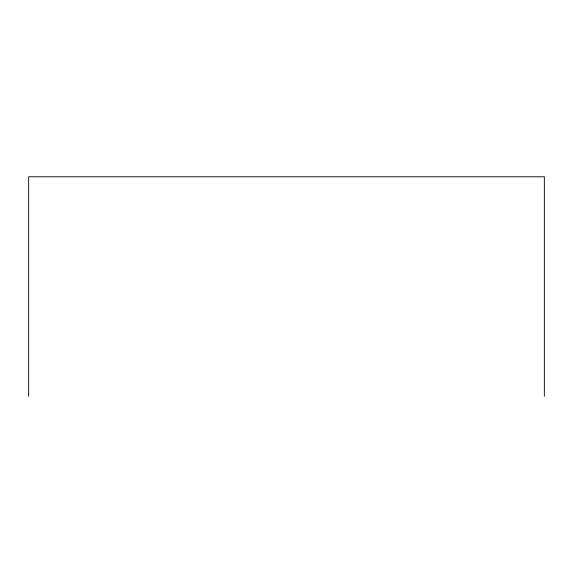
<?xml version="1.0" encoding="UTF-8"?>
<svg xmlns="http://www.w3.org/2000/svg" width="573" height="573" viewBox="0 0 573 573"><rect width="100%" height="100%" fill="white"/><g stroke="black" fill="none" stroke-linecap="round" stroke-linejoin="round"><path stroke-width="0.86" d="M544.35 396.208L544.35 176.792L28.65 176.792L28.65 396.208"/></g></svg>
